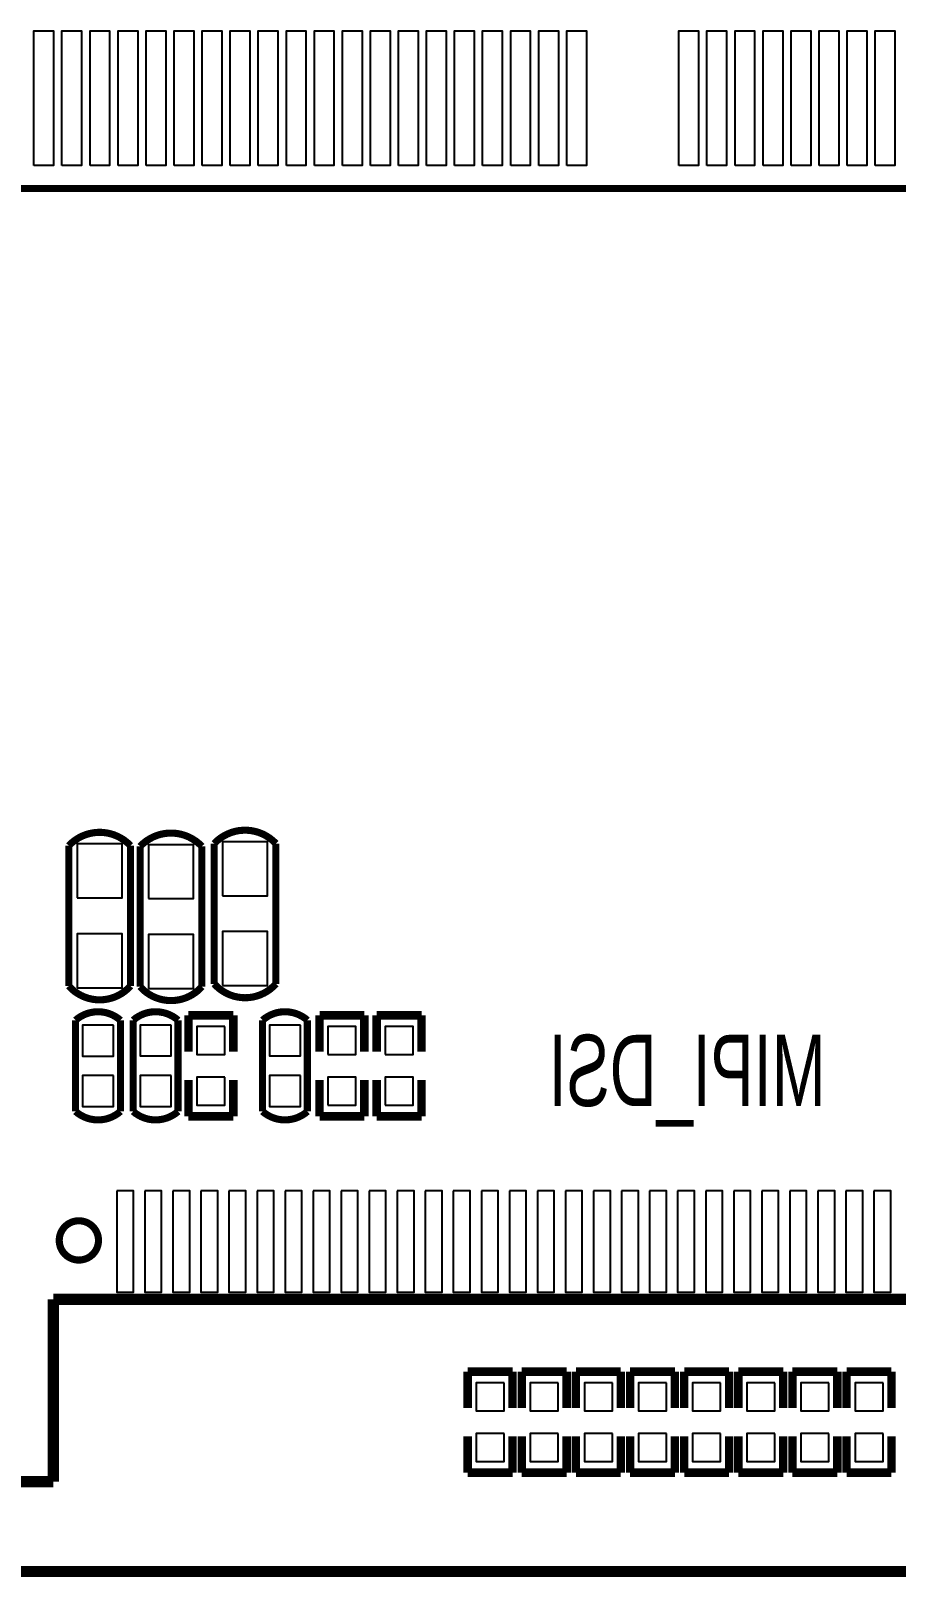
# Model space of a CAD drawing. Extents: x -118 to 7078, y 0 to 4366.
# Drawn here: x 3125 to 3732, y 1795 to 2880 of the extents above; entities that cross this region are included whole.
import ezdxf

# ---------------------------------------------------------------- set-up
doc = ezdxf.new("R2010")
doc.units = 0
doc.header["$MEASUREMENT"] = 0
for name, color, linetype in [('BG_SILKSCREEN_BOTTOM', 141, 'CONTINUOUS'), ('PG_SILKSCREEN_BOTTOM', 85, 'CONTINUOUS'), ('PG_SILKSCREEN_TOP', 85, 'CONTINUOUS'), ('PIN_BOTTOM', 5, 'CONTINUOUS'), ('PIN_TOP', 92, 'CONTINUOUS')]:
    doc.layers.add(name, color=color, linetype=linetype)

msp = doc.modelspace()

# ---------------------------------------------------------------- linework, layer by layer
at = {"layer": 'PG_SILKSCREEN_BOTTOM'}
for points in [[(3253.752, 2309.482, 5, 5, -0.432734), (3297.052, 2309.482, 5, 5, 0)], [(3151.65, 2307.986, 5, 5, -0.432734), (3194.95, 2307.986, 5, 5, 0)], [(3194.95, 2307.986, 5, 5, 0), (3194.95, 2209.568, 5, 5, -0.450474), (3151.65, 2209.568, 5, 5, 0)], [(3151.65, 2209.568, 5, 5, 0), (3151.65, 2307.986, 5, 5, 0)], [(3201.752, 2307.482, 5, 5, -0.432734), (3245.052, 2307.482, 5, 5, 0)], [(3297.052, 2309.482, 5, 5, 0), (3297.052, 2211.064, 5, 5, -0.450474), (3253.752, 2211.064, 5, 5, 0)], [(3253.752, 2211.064, 5, 5, 0), (3253.752, 2309.482, 5, 5, 0)], [(3245.052, 2307.482, 5, 5, 0), (3245.052, 2209.064, 5, 5, -0.450474), (3201.752, 2209.064, 5, 5, 0)], [(3201.752, 2209.064, 5, 5, 0), (3201.752, 2307.482, 5, 5, 0)], [(3156.424, 2143.712, 5, 5, 0), (3156.424, 2185.551, 5, 5, -0.37791), (3187.92, 2185.551, 5, 5, 0)], [(3196.852, 2143.716, 5, 5, 0), (3196.852, 2185.555, 5, 5, -0.37791), (3228.348, 2185.555, 5, 5, 0)], [(3235.652, 2188.981, 5.909, 5.909, 0), (3267.148, 2188.981, 5.909, 5.909, 0)], [(3235.652, 2163.391, 5.909, 5.909, 0), (3235.652, 2188.981, 5.909, 5.909, 0)], [(3267.148, 2188.981, 5.909, 5.909, 0), (3267.148, 2163.391, 5.909, 5.909, 0)], [(3287.652, 2143.716, 5, 5, 0), (3287.652, 2185.555, 5, 5, -0.37791), (3319.148, 2185.555, 5, 5, 0)], [(3327.651, 2188.984, 5.909, 5.909, 0), (3327.651, 2163.394, 5.909, 5.909, 0)], [(3359.147, 2188.984, 5.909, 5.909, 0), (3327.651, 2188.984, 5.909, 5.909, 0)], [(3359.147, 2163.394, 5.909, 5.909, 0), (3359.147, 2188.984, 5.909, 5.909, 0)], [(3367.791, 2188.984, 5.909, 5.909, 0), (3367.791, 2163.394, 5.909, 5.909, 0)], [(3399.287, 2188.984, 5.909, 5.909, 0), (3367.791, 2188.984, 5.909, 5.909, 0)], [(3399.287, 2163.394, 5.909, 5.909, 0), (3399.287, 2188.984, 5.909, 5.909, 0)], [(3187.92, 2185.551, 5, 5, 0), (3187.92, 2143.712, 5, 5, 0)], [(3228.348, 2185.555, 5, 5, 0), (3228.348, 2143.716, 5, 5, 0)], [(3319.148, 2185.555, 5, 5, 0), (3319.148, 2143.716, 5, 5, 0)], [(3187.92, 2143.712, 5, 5, 0), (3187.92, 2121.551, 5, 5, -0.37791), (3156.424, 2121.551, 5, 5, 0)], [(3156.424, 2121.551, 5, 5, 0), (3156.424, 2143.712, 5, 5, 0)], [(3228.348, 2143.716, 5, 5, 0), (3228.348, 2121.555, 5, 5, -0.37791), (3196.852, 2121.555, 5, 5, 0)], [(3196.852, 2121.555, 5, 5, 0), (3196.852, 2143.716, 5, 5, 0)], [(3235.652, 2143.713, 5.909, 5.909, 0), (3235.652, 2118.123, 5.909, 5.909, 0)], [(3267.148, 2118.123, 5.909, 5.909, 0), (3267.148, 2143.713, 5.909, 5.909, 0)], [(3319.148, 2143.716, 5, 5, 0), (3319.148, 2121.555, 5, 5, -0.37791), (3287.652, 2121.555, 5, 5, 0)], [(3287.652, 2121.555, 5, 5, 0), (3287.652, 2143.716, 5, 5, 0)], [(3327.651, 2118.126, 5.909, 5.909, 0), (3327.651, 2143.716, 5.909, 5.909, 0)], [(3359.147, 2143.716, 5.909, 5.909, 0), (3359.147, 2118.126, 5.909, 5.909, 0)], [(3367.791, 2118.126, 5.909, 5.909, 0), (3367.791, 2143.716, 5.909, 5.909, 0)], [(3399.287, 2143.716, 5.909, 5.909, 0), (3399.287, 2118.126, 5.909, 5.909, 0)], [(3235.652, 2118.123, 5.909, 5.909, 0), (3267.148, 2118.123, 5.909, 5.909, 0)], [(3359.147, 2118.126, 5.909, 5.909, 0), (3327.651, 2118.126, 5.909, 5.909, 0)], [(3399.287, 2118.126, 5.909, 5.909, 0), (3367.791, 2118.126, 5.909, 5.909, 0)], [(3172.517, 2031.08, 5, 5, 1.000012), (3144.959, 2031.079, 5, 5, 0.999988), (3172.517, 2031.08, 5, 5, 0)], [(3140.777, 1989.78, 7.87, 7.87, 0), (3811.895, 1989.78, 7.87, 7.87, 0)], [(3140.777, 1861.828, 7.87, 7.87, 0), (3140.777, 1989.78, 7.87, 7.87, 0)], [(3431.652, 1939.029, 5.909, 5.909, 0), (3463.148, 1939.029, 5.909, 5.909, 0)], [(3431.652, 1913.439, 5.909, 5.909, 0), (3431.652, 1939.029, 5.909, 5.909, 0)], [(3463.148, 1939.029, 5.909, 5.909, 0), (3463.148, 1913.439, 5.909, 5.909, 0)], [(3469.652, 1939.029, 5.909, 5.909, 0), (3501.148, 1939.029, 5.909, 5.909, 0)], [(3469.652, 1913.439, 5.909, 5.909, 0), (3469.652, 1939.029, 5.909, 5.909, 0)], [(3501.148, 1939.029, 5.909, 5.909, 0), (3501.148, 1913.439, 5.909, 5.909, 0)], [(3507.652, 1939.029, 5.909, 5.909, 0), (3539.148, 1939.029, 5.909, 5.909, 0)], [(3507.652, 1913.439, 5.909, 5.909, 0), (3507.652, 1939.029, 5.909, 5.909, 0)], [(3539.148, 1939.029, 5.909, 5.909, 0), (3539.148, 1913.439, 5.909, 5.909, 0)], [(3545.652, 1939.029, 5.909, 5.909, 0), (3577.148, 1939.029, 5.909, 5.909, 0)], [(3545.652, 1913.439, 5.909, 5.909, 0), (3545.652, 1939.029, 5.909, 5.909, 0)], [(3577.148, 1939.029, 5.909, 5.909, 0), (3577.148, 1913.439, 5.909, 5.909, 0)], [(3583.652, 1939.029, 5.909, 5.909, 0), (3615.148, 1939.029, 5.909, 5.909, 0)], [(3583.652, 1913.439, 5.909, 5.909, 0), (3583.652, 1939.029, 5.909, 5.909, 0)], [(3615.148, 1939.029, 5.909, 5.909, 0), (3615.148, 1913.439, 5.909, 5.909, 0)], [(3621.652, 1939.029, 5.909, 5.909, 0), (3653.148, 1939.029, 5.909, 5.909, 0)], [(3621.652, 1913.439, 5.909, 5.909, 0), (3621.652, 1939.029, 5.909, 5.909, 0)], [(3653.148, 1939.029, 5.909, 5.909, 0), (3653.148, 1913.439, 5.909, 5.909, 0)], [(3659.652, 1939.029, 5.909, 5.909, 0), (3691.148, 1939.029, 5.909, 5.909, 0)], [(3659.652, 1913.439, 5.909, 5.909, 0), (3659.652, 1939.029, 5.909, 5.909, 0)], [(3691.148, 1939.029, 5.909, 5.909, 0), (3691.148, 1913.439, 5.909, 5.909, 0)], [(3697.652, 1939.029, 5.909, 5.909, 0), (3729.148, 1939.029, 5.909, 5.909, 0)], [(3697.652, 1913.439, 5.909, 5.909, 0), (3697.652, 1939.029, 5.909, 5.909, 0)], [(3729.148, 1939.029, 5.909, 5.909, 0), (3729.148, 1913.439, 5.909, 5.909, 0)], [(3431.652, 1893.761, 5.909, 5.909, 0), (3431.652, 1868.171, 5.909, 5.909, 0)], [(3463.148, 1868.171, 5.909, 5.909, 0), (3463.148, 1893.761, 5.909, 5.909, 0)], [(3469.652, 1893.761, 5.909, 5.909, 0), (3469.652, 1868.171, 5.909, 5.909, 0)], [(3501.148, 1868.171, 5.909, 5.909, 0), (3501.148, 1893.761, 5.909, 5.909, 0)], [(3507.652, 1893.761, 5.909, 5.909, 0), (3507.652, 1868.171, 5.909, 5.909, 0)], [(3539.148, 1868.171, 5.909, 5.909, 0), (3539.148, 1893.761, 5.909, 5.909, 0)], [(3545.652, 1893.761, 5.909, 5.909, 0), (3545.652, 1868.171, 5.909, 5.909, 0)], [(3577.148, 1868.171, 5.909, 5.909, 0), (3577.148, 1893.761, 5.909, 5.909, 0)], [(3583.652, 1893.761, 5.909, 5.909, 0), (3583.652, 1868.171, 5.909, 5.909, 0)], [(3615.148, 1868.171, 5.909, 5.909, 0), (3615.148, 1893.761, 5.909, 5.909, 0)], [(3621.652, 1893.761, 5.909, 5.909, 0), (3621.652, 1868.171, 5.909, 5.909, 0)], [(3653.148, 1868.171, 5.909, 5.909, 0), (3653.148, 1893.761, 5.909, 5.909, 0)], [(3659.652, 1893.761, 5.909, 5.909, 0), (3659.652, 1868.171, 5.909, 5.909, 0)], [(3691.148, 1868.171, 5.909, 5.909, 0), (3691.148, 1893.761, 5.909, 5.909, 0)], [(3697.652, 1893.761, 5.909, 5.909, 0), (3697.652, 1868.171, 5.909, 5.909, 0)], [(3729.148, 1868.171, 5.909, 5.909, 0), (3729.148, 1893.761, 5.909, 5.909, 0)], [(3116.565, 1861.828, 7.87, 7.87, 0), (3140.777, 1861.828, 7.87, 7.87, 0)], [(3431.652, 1868.171, 5.909, 5.909, 0), (3463.148, 1868.171, 5.909, 5.909, 0)], [(3469.652, 1868.171, 5.909, 5.909, 0), (3501.148, 1868.171, 5.909, 5.909, 0)], [(3507.652, 1868.171, 5.909, 5.909, 0), (3539.148, 1868.171, 5.909, 5.909, 0)], [(3545.652, 1868.171, 5.909, 5.909, 0), (3577.148, 1868.171, 5.909, 5.909, 0)], [(3583.652, 1868.171, 5.909, 5.909, 0), (3615.148, 1868.171, 5.909, 5.909, 0)], [(3621.652, 1868.171, 5.909, 5.909, 0), (3653.148, 1868.171, 5.909, 5.909, 0)], [(3659.652, 1868.171, 5.909, 5.909, 0), (3691.148, 1868.171, 5.909, 5.909, 0)], [(3697.652, 1868.171, 5.909, 5.909, 0), (3729.148, 1868.171, 5.909, 5.909, 0)], [(3905.895, 1798.859, 7.87, 7.87, 0), (3045.935, 1798.859, 7.87, 7.87, 0)]]:
    msp.add_lwpolyline(points, format="xyseb", dxfattribs=at)
at = {"layer": 'PG_SILKSCREEN_TOP'}
msp.add_lwpolyline([(5278.849, 2768.931, 5, 5, 0), (1654.688, 2768.931, 5, 5, 0)], format="xyseb", dxfattribs=at)
at = {"layer": 'PIN_BOTTOM'}
for points in [[(3259.652, 2272.8735), (3291.152, 2272.8735), (3291.152, 2310.6725), (3259.652, 2310.6725)], [(3157.55, 2271.3775), (3189.05, 2271.3775), (3189.05, 2309.1765), (3157.55, 2309.1765)], [(3207.652, 2270.8735), (3239.152, 2270.8735), (3239.152, 2308.6725), (3207.652, 2308.6725)], [(3157.55, 2208.3775), (3189.05, 2208.3775), (3189.05, 2246.1765), (3157.55, 2246.1765)], [(3207.652, 2207.8735), (3239.152, 2207.8735), (3239.152, 2245.6725), (3207.652, 2245.6725)], [(3259.652, 2209.8735), (3291.152, 2209.8735), (3291.152, 2247.6725), (3259.652, 2247.6725)], [(3182.997, 2182.096), (3161.347, 2182.096), (3161.347, 2160.446), (3182.997, 2160.446)], [(3223.425, 2182.1), (3201.775, 2182.1), (3201.775, 2160.45), (3223.425, 2160.45)], [(3261.2405, 2181.1125), (3241.5595, 2181.1125), (3241.5595, 2161.4315), (3261.2405, 2161.4315)], [(3314.225, 2182.1), (3292.575, 2182.1), (3292.575, 2160.45), (3314.225, 2160.45)], [(3333.5585, 2161.4345), (3353.2395, 2161.4345), (3353.2395, 2181.1155), (3333.5585, 2181.1155)], [(3373.6985, 2161.4345), (3393.3795, 2161.4345), (3393.3795, 2181.1155), (3373.6985, 2181.1155)], [(3182.997, 2146.656), (3161.347, 2146.656), (3161.347, 2125.006), (3182.997, 2125.006)], [(3223.425, 2146.66), (3201.775, 2146.66), (3201.775, 2125.01), (3223.425, 2125.01)], [(3261.2405, 2145.6725), (3241.5595, 2145.6725), (3241.5595, 2125.9915), (3261.2405, 2125.9915)], [(3314.225, 2146.66), (3292.575, 2146.66), (3292.575, 2125.01), (3314.225, 2125.01)], [(3333.5585, 2125.9945), (3353.2395, 2125.9945), (3353.2395, 2145.6755), (3333.5585, 2145.6755)], [(3373.6985, 2125.9945), (3393.3795, 2125.9945), (3393.3795, 2145.6755), (3373.6985, 2145.6755)], [(3185.3515, 2065.765), (3185.3515, 1994.899), (3197.1625, 1994.899), (3197.1625, 2065.765)], [(3205.0375, 2065.765), (3205.0375, 1994.899), (3216.8485, 1994.899), (3216.8485, 2065.765)], [(3224.7225, 2065.765), (3224.7225, 1994.899), (3236.5335, 1994.899), (3236.5335, 2065.765)], [(3244.4075, 2065.765), (3244.4075, 1994.899), (3256.2185, 1994.899), (3256.2185, 2065.765)], [(3264.0925, 2065.765), (3264.0925, 1994.899), (3275.9035, 1994.899), (3275.9035, 2065.765)], [(3283.7775, 2065.765), (3283.7775, 1994.899), (3295.5885, 1994.899), (3295.5885, 2065.765)], [(3303.4625, 2065.765), (3303.4625, 1994.899), (3315.2735, 1994.899), (3315.2735, 2065.765)], [(3323.1475, 2065.765), (3323.1475, 1994.899), (3334.9585, 1994.899), (3334.9585, 2065.765)], [(3342.8325, 2065.765), (3342.8325, 1994.899), (3354.6435, 1994.899), (3354.6435, 2065.765)], [(3362.5175, 2065.765), (3362.5175, 1994.899), (3374.3285, 1994.899), (3374.3285, 2065.765)], [(3382.2025, 2065.765), (3382.2025, 1994.899), (3394.0135, 1994.899), (3394.0135, 2065.765)], [(3401.8875, 2065.765), (3401.8875, 1994.899), (3413.6985, 1994.899), (3413.6985, 2065.765)], [(3421.5725, 2065.765), (3421.5725, 1994.899), (3433.3835, 1994.899), (3433.3835, 2065.765)], [(3441.2575, 2065.765), (3441.2575, 1994.899), (3453.0685, 1994.899), (3453.0685, 2065.765)], [(3460.9425, 2065.765), (3460.9425, 1994.899), (3472.7535, 1994.899), (3472.7535, 2065.765)], [(3480.6275, 2065.765), (3480.6275, 1994.899), (3492.4385, 1994.899), (3492.4385, 2065.765)], [(3500.3125, 2065.765), (3500.3125, 1994.899), (3512.1235, 1994.899), (3512.1235, 2065.765)], [(3519.9975, 2065.765), (3519.9975, 1994.899), (3531.8085, 1994.899), (3531.8085, 2065.765)], [(3539.6825, 2065.765), (3539.6825, 1994.899), (3551.4935, 1994.899), (3551.4935, 2065.765)], [(3559.3675, 2065.765), (3559.3675, 1994.899), (3571.1785, 1994.899), (3571.1785, 2065.765)], [(3579.0525, 2065.765), (3579.0525, 1994.899), (3590.8635, 1994.899), (3590.8635, 2065.765)], [(3598.7375, 2065.765), (3598.7375, 1994.899), (3610.5485, 1994.899), (3610.5485, 2065.765)], [(3618.4225, 2065.765), (3618.4225, 1994.899), (3630.2335, 1994.899), (3630.2335, 2065.765)], [(3638.1075, 2065.765), (3638.1075, 1994.899), (3649.9185, 1994.899), (3649.9185, 2065.765)], [(3657.7925, 2065.765), (3657.7925, 1994.899), (3669.6035, 1994.899), (3669.6035, 2065.765)], [(3677.4775, 2065.765), (3677.4775, 1994.899), (3689.2885, 1994.899), (3689.2885, 2065.765)], [(3697.1635, 2065.765), (3697.1635, 1994.899), (3708.9745, 1994.899), (3708.9745, 2065.765)], [(3716.8485, 2065.765), (3716.8485, 1994.899), (3728.6595, 1994.899), (3728.6595, 2065.765)], [(3457.2405, 1931.1605), (3437.5595, 1931.1605), (3437.5595, 1911.4795), (3457.2405, 1911.4795)], [(3495.2405, 1931.1605), (3475.5595, 1931.1605), (3475.5595, 1911.4795), (3495.2405, 1911.4795)], [(3533.2405, 1931.1605), (3513.5595, 1931.1605), (3513.5595, 1911.4795), (3533.2405, 1911.4795)], [(3571.2405, 1931.1605), (3551.5595, 1931.1605), (3551.5595, 1911.4795), (3571.2405, 1911.4795)], [(3609.2405, 1931.1605), (3589.5595, 1931.1605), (3589.5595, 1911.4795), (3609.2405, 1911.4795)], [(3647.2405, 1931.1605), (3627.5595, 1931.1605), (3627.5595, 1911.4795), (3647.2405, 1911.4795)], [(3685.2405, 1931.1605), (3665.5595, 1931.1605), (3665.5595, 1911.4795), (3685.2405, 1911.4795)], [(3723.2405, 1931.1605), (3703.5595, 1931.1605), (3703.5595, 1911.4795), (3723.2405, 1911.4795)], [(3457.2405, 1895.7205), (3437.5595, 1895.7205), (3437.5595, 1876.0395), (3457.2405, 1876.0395)], [(3495.2405, 1895.7205), (3475.5595, 1895.7205), (3475.5595, 1876.0395), (3495.2405, 1876.0395)], [(3533.2405, 1895.7205), (3513.5595, 1895.7205), (3513.5595, 1876.0395), (3533.2405, 1876.0395)], [(3571.2405, 1895.7205), (3551.5595, 1895.7205), (3551.5595, 1876.0395), (3571.2405, 1876.0395)], [(3609.2405, 1895.7205), (3589.5595, 1895.7205), (3589.5595, 1876.0395), (3609.2405, 1876.0395)], [(3647.2405, 1895.7205), (3627.5595, 1895.7205), (3627.5595, 1876.0395), (3647.2405, 1876.0395)], [(3685.2405, 1895.7205), (3665.5595, 1895.7205), (3665.5595, 1876.0395), (3685.2405, 1876.0395)], [(3723.2405, 1895.7205), (3703.5595, 1895.7205), (3703.5595, 1876.0395), (3723.2405, 1876.0395)]]:
    msp.add_lwpolyline(points, close=True, dxfattribs=at)
at = {"layer": 'PIN_TOP'}
for points in [[(3127.195, 2785.033), (3127.195, 2879.521), (3140.975, 2879.521), (3140.975, 2785.033)], [(3146.888, 2785.033), (3146.888, 2879.521), (3160.668, 2879.521), (3160.668, 2785.033)], [(3166.565, 2785.033), (3166.565, 2879.521), (3180.345, 2879.521), (3180.345, 2785.033)], [(3186.258, 2785.033), (3186.258, 2879.521), (3200.038, 2879.521), (3200.038, 2785.033)], [(3205.935, 2785.033), (3205.935, 2879.521), (3219.715, 2879.521), (3219.715, 2785.033)], [(3225.628, 2785.033), (3225.628, 2879.521), (3239.408, 2879.521), (3239.408, 2785.033)], [(3245.305, 2785.033), (3245.305, 2879.521), (3259.085, 2879.521), (3259.085, 2785.033)], [(3264.998, 2785.033), (3264.998, 2879.521), (3278.778, 2879.521), (3278.778, 2785.033)], [(3284.676, 2785.033), (3284.676, 2879.521), (3298.456, 2879.521), (3298.456, 2785.033)], [(3304.368, 2785.033), (3304.368, 2879.521), (3318.148, 2879.521), (3318.148, 2785.033)], [(3324.046, 2785.033), (3324.046, 2879.521), (3337.826, 2879.521), (3337.826, 2785.033)], [(3343.738, 2785.033), (3343.738, 2879.521), (3357.518, 2879.521), (3357.518, 2785.033)], [(3363.416, 2785.033), (3363.416, 2879.521), (3377.196, 2879.521), (3377.196, 2785.033)], [(3383.109, 2785.033), (3383.109, 2879.521), (3396.889, 2879.521), (3396.889, 2785.033)], [(3402.786, 2785.033), (3402.786, 2879.521), (3416.566, 2879.521), (3416.566, 2785.033)], [(3422.479, 2785.033), (3422.479, 2879.521), (3436.259, 2879.521), (3436.259, 2785.033)], [(3442.156, 2785.033), (3442.156, 2879.521), (3455.936, 2879.521), (3455.936, 2785.033)], [(3461.849, 2785.033), (3461.849, 2879.521), (3475.629, 2879.521), (3475.629, 2785.033)], [(3481.526, 2785.033), (3481.526, 2879.521), (3495.306, 2879.521), (3495.306, 2785.033)], [(3501.219, 2785.033), (3501.219, 2879.521), (3514.999, 2879.521), (3514.999, 2785.033)], [(3579.959, 2785.033), (3579.959, 2879.521), (3593.739, 2879.521), (3593.739, 2785.033)], [(3599.636, 2785.033), (3599.636, 2879.521), (3613.416, 2879.521), (3613.416, 2785.033)], [(3619.325, 2785.033), (3619.325, 2879.521), (3633.105, 2879.521), (3633.105, 2785.033)], [(3639.006, 2785.033), (3639.006, 2879.521), (3652.786, 2879.521), (3652.786, 2785.033)], [(3658.695, 2785.033), (3658.695, 2879.521), (3672.475, 2879.521), (3672.475, 2785.033)], [(3678.376, 2785.033), (3678.376, 2879.521), (3692.156, 2879.521), (3692.156, 2785.033)], [(3698.065, 2785.033), (3698.065, 2879.521), (3711.845, 2879.521), (3711.845, 2785.033)], [(3717.746, 2785.033), (3717.746, 2879.521), (3731.526, 2879.521), (3731.526, 2785.033)]]:
    msp.add_lwpolyline(points, close=True, dxfattribs=at)

# ---------------------------------------------------------------- texts
at = {"layer": 'BG_SILKSCREEN_BOTTOM', "text_generation_flag": 2, "width": 0.68}
msp.add_text('MIPI_DSI', height=50, dxfattribs=at).set_placement((3683, 2125.333))

doc.saveas('drawing.dxf')
